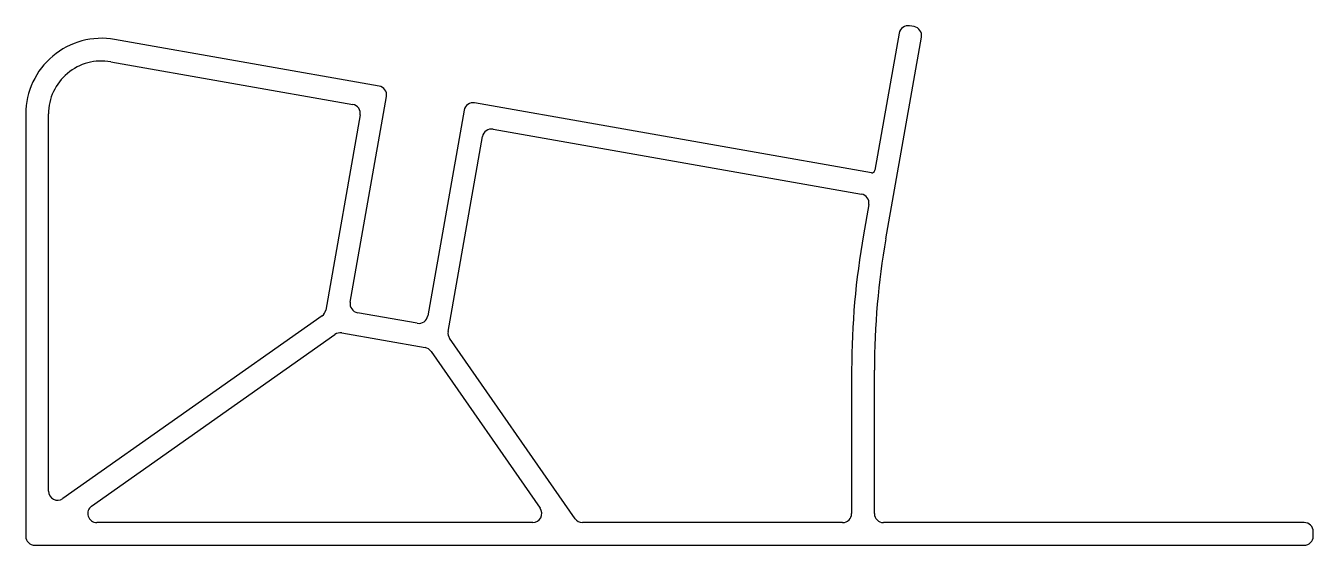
# Model space of a CAD drawing. Extents: x 1.6 to 86.6, y 1.8 to 36.1.
import ezdxf

# ---------------------------------------------------------------- set-up
doc = ezdxf.new("R2010")
doc.units = 0
doc.layers.get('0').update_dxf_attribs({"linetype": 'CONTINUOUS'})

msp = doc.modelspace()

# ---------------------------------------------------------------- linework, layer by layer
for p, q in [((60.254, 36.031), (59.958, 36.083)), ((24.935, 32.105), (7.474, 35.184)), ((59.263, 35.597), (57.666, 26.536)), ((58.392, 22.014), (60.741, 35.336)), ((7.213, 33.706), (23.198, 30.888)), ((23.026, 17.819), (25.422, 31.41)), ((57.434, 26.374), (31.238, 30.993)), ((1.606, 30.26), (1.606, 2.354)), ((3.106, 5.33), (3.106, 30.26)), ((23.684, 30.193), (21.412, 17.303)), ((30.543, 30.507), (28.147, 16.916)), ((32.455, 29.256), (56.78, 24.966)), ((29.487, 15.88), (31.76, 28.769)), ((57.266, 24.271), (56.914, 22.275)), ((27.452, 16.43), (23.512, 17.124)), ((21.167, 16.917), (4.052, 4.84)), ((5.951, 4.344), (22.021, 15.684)), ((22.471, 15.785), (27.973, 14.815)), ((37.868, 3.512), (29.585, 15.433)), ((28.361, 14.566), (35.565, 4.197)), ((56.132, 13.332), (56.132, 3.854)), ((57.632, 3.854), (57.632, 13.332)), ((35.073, 3.254), (6.297, 3.254)), ((55.532, 3.254), (38.36, 3.254)), ((86.006, 3.254), (58.232, 3.254)), ((86.606, 2.354), (86.606, 2.654)), ((2.206, 1.754), (86.006, 1.754))]:
    msp.add_line(p, q)
for centre, radius, start, end in [((59.854, 35.493), 0.6, 80, 170), ((60.15, 35.44), 0.6, 350, 80), ((6.606, 30.26), 5, 80, 180), ((6.606, 30.26), 3.5, 80, 180), ((24.831, 31.514), 0.6, 350, 80), ((23.094, 30.297), 0.6, 350, 80), ((31.134, 30.402), 0.6, 80, 170), ((32.351, 28.665), 0.6, 80, 170), ((57.469, 26.571), 0.2, 260, 350), ((56.675, 24.376), 0.6, 350, 80), ((107.632, 13.332), 51.5, 170, 180), ((107.632, 13.332), 50, 170, 180), ((20.821, 17.408), 0.6, 305.20983, 350), ((23.617, 17.715), 0.6, 170, 260), ((27.556, 17.02), 0.6, 260, 350), ((22.366, 15.194), 0.6, 80, 125.20983), ((30.078, 15.775), 0.6, 170, 214.79017), ((27.868, 14.224), 0.6, 34.79017, 80), ((3.706, 5.33), 0.6, 180, 305.20983), ((6.297, 3.854), 0.6, 125.20983, 270), ((35.073, 3.854), 0.6, 270, 34.79017), ((38.36, 3.854), 0.6, 214.79017, 270), ((55.532, 3.854), 0.6, 270, 0), ((58.232, 3.854), 0.6, 180, 270), ((86.006, 2.654), 0.6, 0, 90), ((2.206, 2.354), 0.6, 180, 270), ((86.006, 2.354), 0.6, 270, 360)]:
    msp.add_arc(centre, radius, start, end)

doc.saveas('drawing.dxf')
